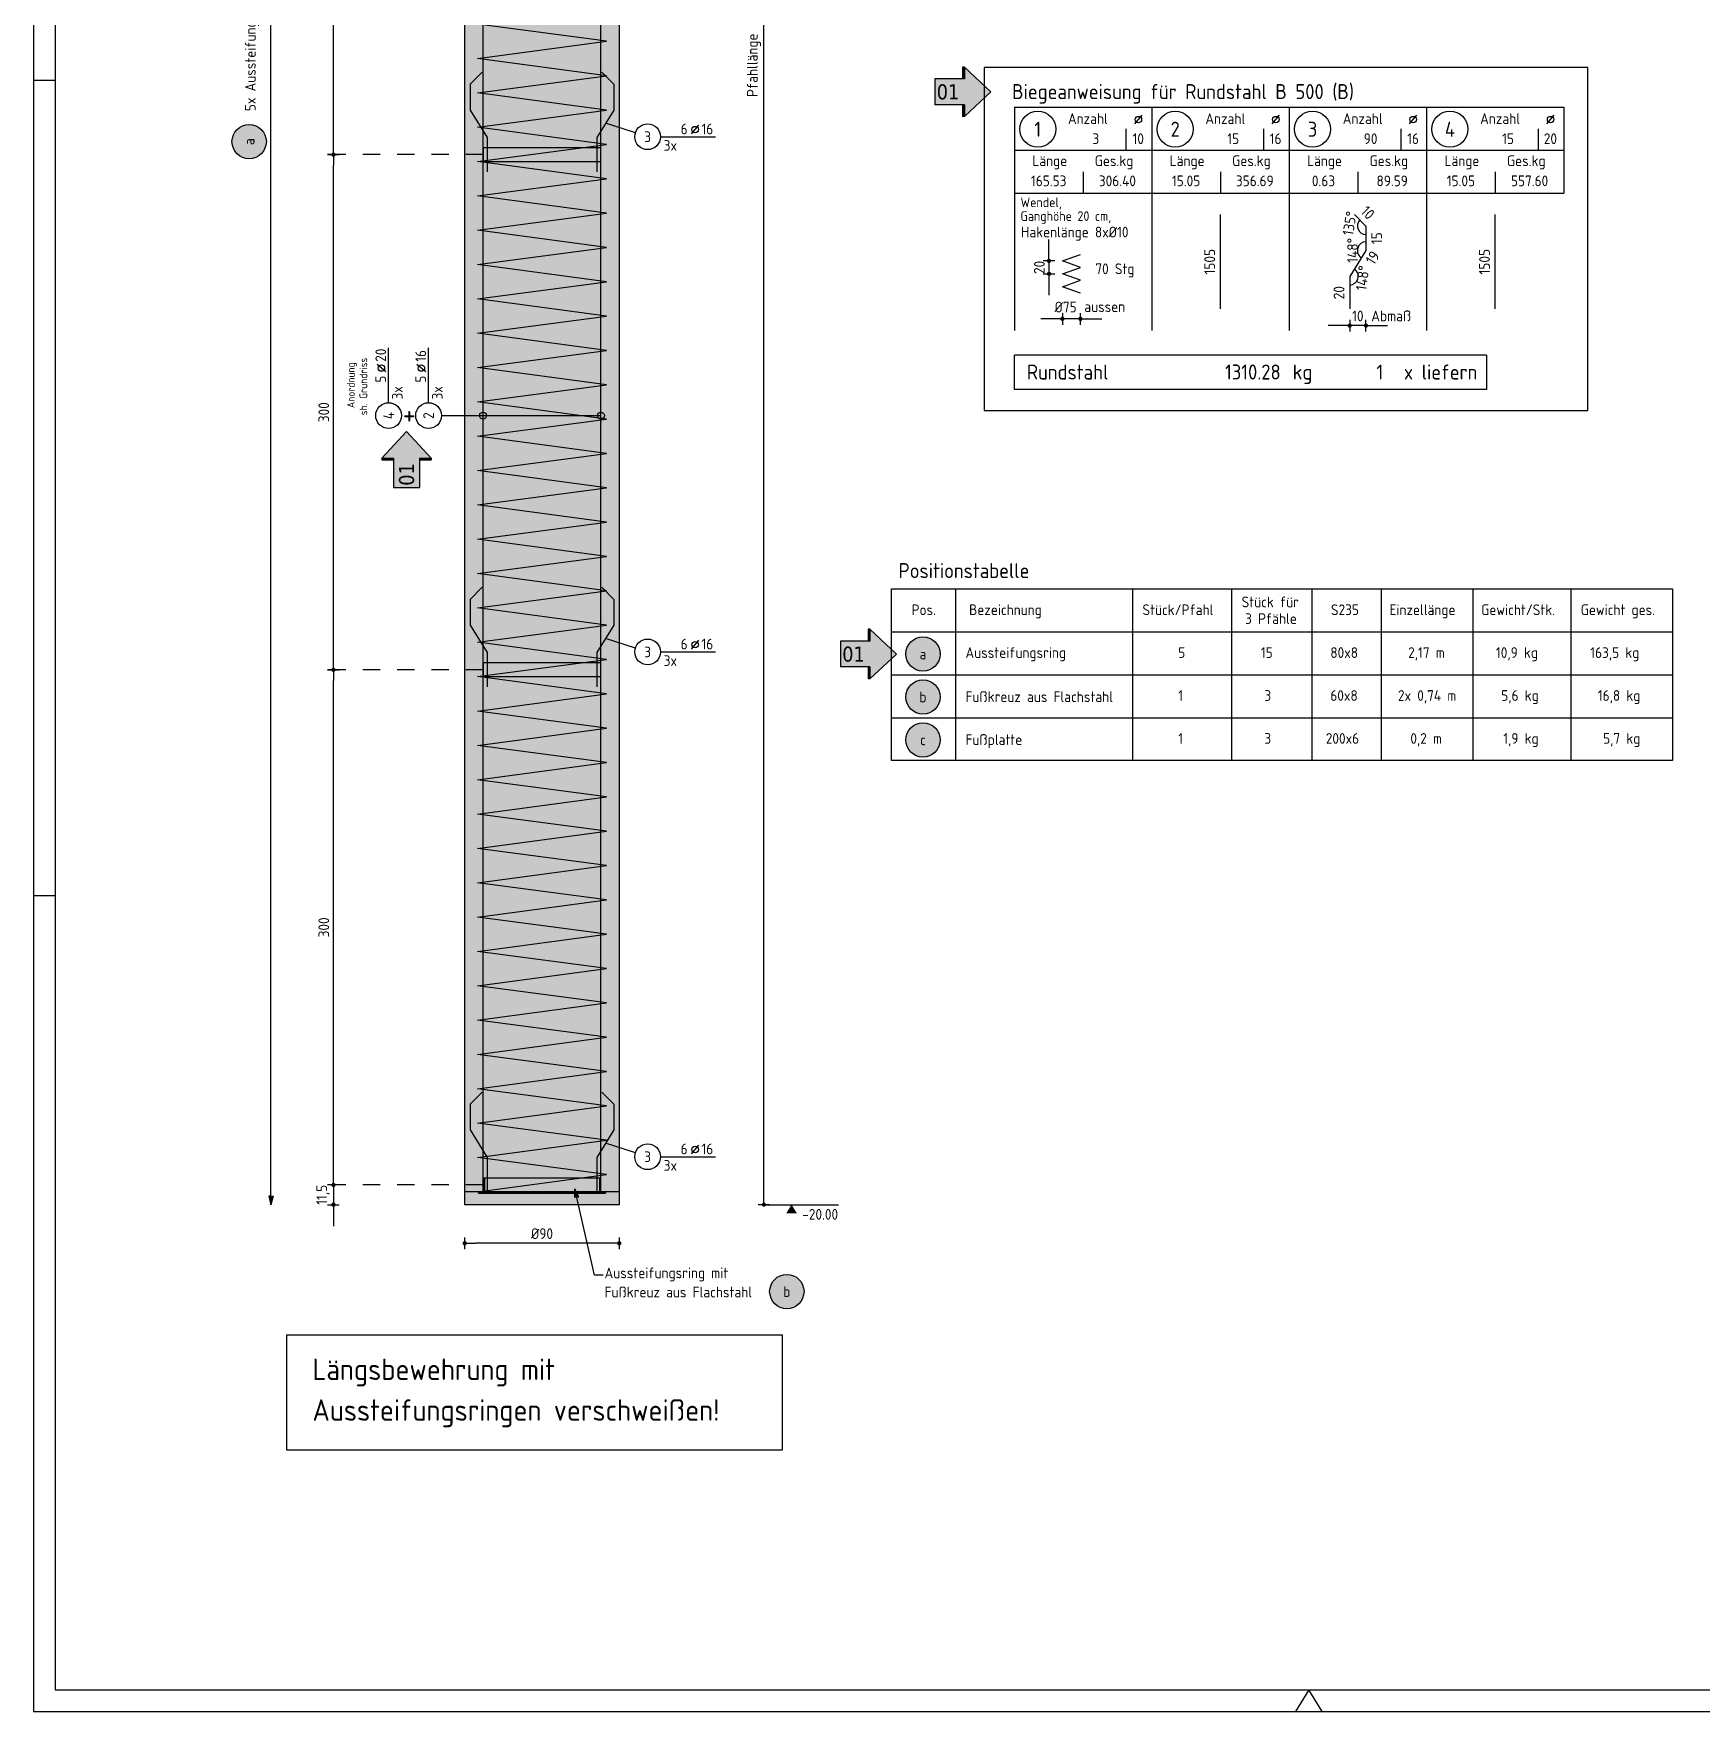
# Model space of a CAD drawing. Extents: x 37.9 to 57.7, y 18.9 to 39.9.
# Drawn here: x 37.91 to 47.62, y 18.9 to 28.67 of the extents above; entities that cross this region are included whole.
import ezdxf
from ezdxf.enums import TextEntityAlignment as Align

# ---------------------------------------------------------------- set-up
doc = ezdxf.new("R2010")
doc.units = 0
doc.header["$LTSCALE"] = 0.25
doc.linetypes.add('AUSGEZOGEN', pattern=[1000.01, 1000, 0.01])
doc.linetypes.add('DASHDOT2', pattern=[0.5, 0.25, -0.125, 0, -0.125])
for name, color, linetype in [('ACHSEN', 7, 'Continuous'), ('BETON', 7, 'Continuous'), ('grau_hell', 7, 'Continuous'), ('grau_mittel', 7, 'Continuous'), ('HILFE', 7, 'Continuous'), ('index', 7, 'Continuous'), ('koten', 7, 'Continuous'), ('MASSE', 7, 'Continuous'), ('OBJEKT', 7, 'Continuous'), ('POS', 7, 'Continuous'), ('RAHMEN', 7, 'Continuous'), ('RND', 7, 'Continuous'), ('RND_BILD', 7, 'Continuous'), ('STAHL', 7, 'Continuous'), ('TEXT', 7, 'Continuous')]:
    doc.layers.add(name, color=color, linetype=linetype)
doc.layers.add('NOPLOT', color=7, linetype='Continuous', plot=False)
doc.styles.add('helv', font='tahoma.ttf')
doc.styles.add('txt', font='isocp.shx')
doc.dimstyles.new('DOT_I', dxfattribs={"dimscale": 0.25, "dimtxt": 0.25, "dimasz": 0.25, "dimexe": 0.1, "dimexo": 0.3, "dimgap": 0.1, "dimtad": 1, "dimdec": 3, "dimzin": 3, "dimtxsty": 'txt', "dimblk": 'DOT', "dimblk1": 'DOT', "dimblk2": 'DOT', "dimsah": 1, "dimcen": 0.1, "dimse1": 1, "dimse2": 1, "dimazin": 0, "dimtfac": 1, "dimtdec": 4, "dimtix": 1, "dimtmove": 2, "dimatfit": 3, "dimfxl": 0, "dimtvp": 1, "dimtolj": 1, "dimtzin": 0, "dimarcsym": 0})

# ---------------------------------------------------------------- blocks, each defined once
blk = doc.blocks.new('DINA1')
at = {"layer": 'RAHMEN'}
for p, q in [((84.1, 0), (84.1, 59.4)), ((0, 0), (84.1, 0))]:
    blk.add_line(p, q, dxfattribs=at)
at = {"layer": 'RAHMEN', "color": 5}
for p, q in [((83.6, 0.5), (83.6, 58.9)), ((2, 0.5), (83.6, 0.5))]:
    blk.add_line(p, q, dxfattribs=at)
at = {"layer": 'RAHMEN', "color": 7, "linetype": 'Continuous'}
for p, q in [((84.1, 30.01), (83.6, 29.7)), ((83.6, 29.7), (84.1, 29.39))]:
    blk.add_line(p, q, dxfattribs=at)
at = {"layer": 'RAHMEN', "color": 7}
for p, q in [((46.1, 0), (46.1, 0.5)), ((65.1, 0.5), (65.1, 0))]:
    blk.add_line(p, q, dxfattribs=at)
blk = doc.blocks.new('DOT')
at = {"layer": 'MASSE', "color": 7, "linetype": 'Continuous'}
for p, q in [((0, 0), (-1, 0)), ((0, 0.54), (0, -0.54))]:
    blk.add_line(p, q, dxfattribs=at)
at = {"layer": 'MASSE', "color": 7, "linetype": 'Continuous', "const_width": 0.2}
blk.add_lwpolyline([(-0.1, 0, 1), (0.1, 0, 1)], format="xyb", close=True, dxfattribs=at)
blk = doc.blocks.new('*D20')
at = {"layer": 'Defpoints', "color": 0, "linetype": 'AUSGEZOGEN', "transparency": 16777216}
for p in [(42.1593, 36.0565), (42.1593, 36.0565), (42.1593, 21.8465)]:
    blk.add_point(p, dxfattribs=at)
at = {"layer": 'MASSE', "color": 0, "linetype": 'AUSGEZOGEN', "lineweight": -2, "transparency": 16777216}
blk.add_line((42.1593, 21.909), (42.1593, 35.994), dxfattribs=at)
at = {"layer": 'MASSE', "color": 0, "linetype": 'AUSGEZOGEN', "lineweight": -2, "transparency": 16777216, "xscale": 0.0625, "yscale": 0.0625, "zscale": 0.0625}
for p, rotation in [((42.1593, 36.0565), 90), ((42.1593, 21.8465), 270)]:
    blk.add_blockref('DOT', p, dxfattribs=dict(at, rotation=rotation))
at = {"layer": 'MASSE', "color": 0, "linetype": 'AUSGEZOGEN', "transparency": 16777216, "insert": (42.103, 28.9515), "char_height": 0.0625, "attachment_point": 5, "rotation": 90, "style": 'txt'}
blk.add_mtext('\\A1;1421', dxfattribs=at)
blk = doc.blocks.new('OKRD_U')
at = {"color": 0, "linetype": 'ByBlock'}
blk.add_solid([(-0.125, -0.202), (0.125, -0.202), (0, 0)], dxfattribs=at)
at = {"color": 0, "linetype": 'ByBlock', "style": 'txt'}
blk.add_attdef('OKRD', (0.25, -0.35), '', height=0.25, dxfattribs=at)
blk = doc.blocks.new('*D21')
at = {"layer": 'Defpoints', "color": 0, "linetype": 'AUSGEZOGEN', "transparency": 16777216}
for p in [(40.4169, 21.6214), (40.4169, 21.6214), (41.3169, 21.6214)]:
    blk.add_point(p, dxfattribs=at)
at = {"layer": 'MASSE', "color": 0, "linetype": 'AUSGEZOGEN', "lineweight": -2, "transparency": 16777216}
blk.add_line((41.2544, 21.6214), (40.4794, 21.6214), dxfattribs=at)
at = {"layer": 'MASSE', "color": 0, "linetype": 'AUSGEZOGEN', "lineweight": -2, "transparency": 16777216, "xscale": 0.0625, "yscale": 0.0625, "zscale": 0.0625, "rotation": 180}
blk.add_blockref('DOT', (40.4169, 21.6214), dxfattribs=at)
at = {"layer": 'MASSE', "color": 0, "linetype": 'AUSGEZOGEN', "lineweight": -2, "transparency": 16777216, "xscale": 0.0625, "yscale": 0.0625, "zscale": 0.0625}
blk.add_blockref('DOT', (41.3169, 21.6214), dxfattribs=at)
at = {"layer": 'MASSE', "color": 0, "linetype": 'AUSGEZOGEN', "transparency": 16777216, "insert": (40.8669, 21.6777), "char_height": 0.0625, "attachment_point": 5, "style": 'txt'}
blk.add_mtext('\\A1;%%C90', dxfattribs=at)
blk = doc.blocks.new('*D22')
at = {"layer": 'Defpoints', "color": 0, "linetype": 'AUSGEZOGEN', "transparency": 16777216}
for p in [(39.6526, 21.9615), (39.6526, 21.8465), (39.6526, 21.8465)]:
    blk.add_point(p, dxfattribs=at)
at = {"layer": 'MASSE', "color": 0, "linetype": 'AUSGEZOGEN', "lineweight": -2, "transparency": 16777216}
for p, q in [((39.6526, 22.024), (39.6526, 22.0865)), ((39.6526, 21.9615), (39.6526, 21.8465)), ((39.6526, 21.784), (39.6526, 21.7215))]:
    blk.add_line(p, q, dxfattribs=at)
at = {"layer": 'MASSE', "color": 0, "linetype": 'AUSGEZOGEN', "lineweight": -2, "transparency": 16777216, "xscale": 0.0625, "yscale": 0.0625, "zscale": 0.0625}
for p, rotation in [((39.6526, 21.9615), 270), ((39.6526, 21.8465), 90)]:
    blk.add_blockref('DOT', p, dxfattribs=dict(at, rotation=rotation))
at = {"layer": 'MASSE', "color": 0, "linetype": 'AUSGEZOGEN', "transparency": 16777216, "insert": (39.5917, 21.904), "char_height": 0.0625, "attachment_point": 5, "rotation": 90, "style": 'txt'}
blk.add_mtext('\\A1;11,5', dxfattribs=at)
blk = doc.blocks.new('*D24')
at = {"layer": 'Defpoints', "color": 0, "linetype": 'AUSGEZOGEN', "transparency": 16777216}
for p in [(39.6526, 24.9615), (39.6526, 24.9615), (39.6526, 21.9615)]:
    blk.add_point(p, dxfattribs=at)
at = {"layer": 'MASSE', "color": 0, "linetype": 'AUSGEZOGEN', "lineweight": -2, "transparency": 16777216}
blk.add_line((39.6526, 22.024), (39.6526, 24.899), dxfattribs=at)
at = {"layer": 'MASSE', "color": 0, "linetype": 'AUSGEZOGEN', "lineweight": -2, "transparency": 16777216, "xscale": 0.0625, "yscale": 0.0625, "zscale": 0.0625}
for p, rotation in [((39.6526, 24.9615), 90), ((39.6526, 21.9615), 270)]:
    blk.add_blockref('DOT', p, dxfattribs=dict(at, rotation=rotation))
at = {"layer": 'MASSE', "color": 0, "linetype": 'AUSGEZOGEN', "transparency": 16777216, "insert": (39.5964, 23.4615), "char_height": 0.0625, "attachment_point": 5, "rotation": 90, "style": 'txt'}
blk.add_mtext('\\A1;300', dxfattribs=at)
blk = doc.blocks.new('*D25')
at = {"layer": 'Defpoints', "color": 0, "linetype": 'AUSGEZOGEN', "transparency": 16777216}
for p in [(39.6526, 27.9615), (39.6526, 27.9615), (39.6526, 24.9615)]:
    blk.add_point(p, dxfattribs=at)
at = {"layer": 'MASSE', "color": 0, "linetype": 'AUSGEZOGEN', "lineweight": -2, "transparency": 16777216}
blk.add_line((39.6526, 25.024), (39.6526, 27.899), dxfattribs=at)
at = {"layer": 'MASSE', "color": 0, "linetype": 'AUSGEZOGEN', "lineweight": -2, "transparency": 16777216, "xscale": 0.0625, "yscale": 0.0625, "zscale": 0.0625}
for p, rotation in [((39.6526, 27.9615), 90), ((39.6526, 24.9615), 270)]:
    blk.add_blockref('DOT', p, dxfattribs=dict(at, rotation=rotation))
at = {"layer": 'MASSE', "color": 0, "linetype": 'AUSGEZOGEN', "transparency": 16777216, "insert": (39.5964, 26.4615), "char_height": 0.0625, "attachment_point": 5, "rotation": 90, "style": 'txt'}
blk.add_mtext('\\A1;300', dxfattribs=at)
blk = doc.blocks.new('*D26')
at = {"layer": 'Defpoints', "color": 0, "linetype": 'AUSGEZOGEN', "transparency": 16777216}
for p in [(39.6526, 30.9615), (39.6526, 30.9615), (39.6526, 27.9615)]:
    blk.add_point(p, dxfattribs=at)
at = {"layer": 'MASSE', "color": 0, "linetype": 'AUSGEZOGEN', "lineweight": -2, "transparency": 16777216}
blk.add_line((39.6526, 28.024), (39.6526, 30.899), dxfattribs=at)
at = {"layer": 'MASSE', "color": 0, "linetype": 'AUSGEZOGEN', "lineweight": -2, "transparency": 16777216, "xscale": 0.0625, "yscale": 0.0625, "zscale": 0.0625}
for p, rotation in [((39.6526, 30.9615), 90), ((39.6526, 27.9615), 270)]:
    blk.add_blockref('DOT', p, dxfattribs=dict(at, rotation=rotation))
at = {"layer": 'MASSE', "color": 0, "linetype": 'AUSGEZOGEN', "transparency": 16777216, "insert": (39.5964, 29.4615), "char_height": 0.0625, "attachment_point": 5, "rotation": 90, "style": 'txt'}
blk.add_mtext('\\A1;300', dxfattribs=at)
blk = doc.blocks.new('Pfeillinie')
at = {"layer": 'TEXT', "linetype": 'Continuous'}
blk.add_hatch(color=7, dxfattribs=at).paths.add_polyline_path([(0, 0), (-0.8, 0.2), (-0.8, 0), (-0.8, -0.2)])
at = {"layer": 'TEXT', "color": 7, "linetype": 'Continuous'}
for p, q in [((-0.8, 0), (-0.8, 0.2)), ((-0.8, 0.2), (0, 0)), ((-0.8, 0), (-0.8, -0.2)), ((-0.8, -0.2), (0, 0))]:
    blk.add_line(p, q, dxfattribs=at)
blk = doc.blocks.new('pos_ausz')
at = {"layer": 'grau_hell', "true_color": 0xfcfcfc}
blk.add_hatch(color=7, dxfattribs=at).paths.add_polyline_path([(-0.4, 0, 1), (0.4, 0, 1)])
at = {"layer": 'POS', "color": 1, "linetype": 'Continuous'}
blk.add_circle((0, 0), 0.4, dxfattribs=at)
at = {"layer": 'POS', "color": 7, "linetype": 'Continuous', "style": 'txt'}
blk.add_attdef('POSNAME', text='', height=0.25, dxfattribs=at).set_placement((0, 0), align=Align.MIDDLE)
blk.add_attdef('POSABM', (0.6, 0.05), '', height=0.25, dxfattribs=at)
blk = doc.blocks.new('RND_LEI')
at = {"layer": 'RND', "color": 7, "linetype": 'Continuous'}
blk.add_line((1.022, 0.066), (1.19, 0.27), dxfattribs=at)
for centre, radius in [((0, 0), 0.3), ((1.106, 0.168), 0.075)]:
    blk.add_circle(centre, radius, dxfattribs=at)
at = {"layer": 'RND', "color": 7, "linetype": 'Continuous', "style": 'txt'}
blk.add_attdef('POSL', text='', height=0.25, dxfattribs=at).set_placement((0, 0), align=Align.MIDDLE)
blk.add_attdef('ANZ', text='', height=0.25, dxfattribs=at).set_placement((0.931, 0.057), align=Align.RIGHT)
for tag, p in [('DUM', (1.253, 0.057)), ('ABSTD', (1.674, 0.057)), ('POSTXT', (0.374, -0.327))]:
    blk.add_attdef(tag, p, '', height=0.25, dxfattribs=at)
blk = doc.blocks.new('RND_LIS2')
at = {"layer": 'RND', "color": 3, "linetype": 'Continuous'}
for p, q in [((0, 0), (0, -5.2)), ((0, 0), (3.2, 0)), ((3.2, 0), (3.2, -2)), ((2.6, -0.503), (2.6, -1)), ((0, -1), (3.2, -1)), ((1.6, -1.503), (1.6, -2)), ((0, -2), (3.2, -2))]:
    blk.add_line(p, q, dxfattribs=at)
at = {"layer": 'RND', "color": 7, "linetype": 'Continuous'}
blk.add_line((2.805, -0.39), (2.973, -0.186), dxfattribs=at)
at = {"layer": 'RND', "color": 1, "linetype": 'Continuous'}
blk.add_circle((0.545, -0.513), 0.42, dxfattribs=at)
at = {"layer": 'RND', "color": 7, "linetype": 'Continuous'}
blk.add_circle((2.889, -0.288), 0.075, dxfattribs=at)
at = {"layer": 'RND', "color": 7, "linetype": 'Continuous', "style": 'txt'}
for s, p in [('Anzahl', (1.249, -0.391)), ('Länge', (0.42, -1.373)), ('Ges.kg', (1.872, -1.373))]:
    blk.add_text(s, height=0.25, dxfattribs=at).set_placement(p)
at = {"layer": 'RND', "color": 1, "linetype": 'Continuous', "style": 'txt'}
blk.add_attdef('POS1', text='', height=0.35, dxfattribs=at).set_placement((0.545, -0.513), align=Align.MIDDLE)
at = {"layer": 'RND', "color": 7, "linetype": 'Continuous', "style": 'txt'}
for tag, p in [('STK1', (1.897, -0.859)), ('DS1', (2.885, -0.859)), ('LANG1', (0.8, -1.841)), ('GEW', (2.4, -1.841))]:
    blk.add_attdef(tag, text='', height=0.25, dxfattribs=at).set_placement(p, align=Align.CENTER)
blk = doc.blocks.new('*D44')
at = {"layer": 'Defpoints', "color": 0, "linetype": 'AUSGEZOGEN', "transparency": 16777216}
for p in [(45.6312, 27.5794), (45.6293, 27.5106), (45.6646, 27.5459), (45.6646, 27.4749)]:
    blk.add_point(p, dxfattribs=at)
at = {"layer": 'RND_BILD', "color": 0, "linetype": 'AUSGEZOGEN', "lineweight": -2, "transparency": 16777216}
blk.add_arc((45.6646, 27.5459), 0.05, 135, 270, dxfattribs=at)
at = {"layer": 'RND_BILD', "color": 0, "linetype": 'AUSGEZOGEN', "transparency": 16777216, "insert": (45.5697, 27.5615), "char_height": 0.0625, "attachment_point": 5, "rotation": 80.70882, "style": 'txt'}
blk.add_mtext('\\A1;135°', dxfattribs=at)
blk = doc.blocks.new('*D45')
at = {"layer": 'Defpoints', "color": 0, "linetype": 'AUSGEZOGEN', "transparency": 16777216}
for p in [(45.6646, 27.4749), (45.6267, 27.4365), (45.6646, 27.4039), (45.6173, 27.3281)]:
    blk.add_point(p, dxfattribs=at)
at = {"layer": 'RND_BILD', "color": 0, "linetype": 'AUSGEZOGEN', "lineweight": -2, "transparency": 16777216}
blk.add_arc((45.6646, 27.4039), 0.05, 90, 237.99462, dxfattribs=at)
at = {"layer": 'RND_BILD', "color": 0, "linetype": 'AUSGEZOGEN', "transparency": 16777216, "insert": (45.5865, 27.4042), "char_height": 0.0625, "attachment_point": 5, "rotation": 89.77434, "style": 'txt'}
blk.add_mtext('\\A1;148°', dxfattribs=at)
blk = doc.blocks.new('*D46')
at = {"layer": 'Defpoints', "color": 0, "linetype": 'AUSGEZOGEN', "transparency": 16777216}
for p in [(45.6173, 27.3281), (45.5699, 27.2523), (45.6079, 27.2198), (45.5699, 27.1576)]:
    blk.add_point(p, dxfattribs=at)
at = {"layer": 'RND_BILD', "color": 0, "linetype": 'AUSGEZOGEN', "lineweight": -2, "transparency": 16777216}
blk.add_arc((45.5699, 27.2523), 0.05, 270, 57.99462, dxfattribs=at)
at = {"layer": 'RND_BILD', "color": 0, "linetype": 'AUSGEZOGEN', "transparency": 16777216, "insert": (45.6447, 27.243), "char_height": 0.0625, "attachment_point": 5, "rotation": 82.8527, "style": 'txt'}
blk.add_mtext('\\A1;148°', dxfattribs=at)
blk = doc.blocks.new('*D47')
at = {"layer": 'Defpoints', "color": 0, "linetype": 'AUSGEZOGEN', "transparency": 16777216}
for p in [(43.897, 27.0051), (43.897, 27.0051), (44.002, 27.0051)]:
    blk.add_point(p, dxfattribs=at)
at = {"layer": 'MASSE', "color": 0, "linetype": 'AUSGEZOGEN', "lineweight": -2, "transparency": 16777216}
for p, q in [((43.8345, 27.0051), (43.772, 27.0051)), ((44.002, 27.0051), (43.897, 27.0051)), ((44.0645, 27.0051), (44.127, 27.0051))]:
    blk.add_line(p, q, dxfattribs=at)
at = {"layer": 'MASSE', "color": 0, "linetype": 'AUSGEZOGEN', "lineweight": -2, "transparency": 16777216, "xscale": 0.0625, "yscale": 0.0625, "zscale": 0.0625}
blk.add_blockref('DOT', (43.897, 27.0051), dxfattribs=at)
at = {"layer": 'MASSE', "color": 0, "linetype": 'AUSGEZOGEN', "lineweight": -2, "transparency": 16777216, "xscale": 0.0625, "yscale": 0.0625, "zscale": 0.0625, "rotation": 180}
blk.add_blockref('DOT', (44.002, 27.0051), dxfattribs=at)
at = {"layer": 'MASSE', "color": 0, "linetype": 'AUSGEZOGEN', "transparency": 16777216, "insert": (43.9157, 27.0738), "char_height": 0.0625, "attachment_point": 5, "style": 'txt'}
blk.add_mtext('\\A1;%%C75', dxfattribs=at)
blk = doc.blocks.new('*D48')
at = {"layer": 'Defpoints', "color": 0, "linetype": 'AUSGEZOGEN', "transparency": 16777216}
for p in [(43.8189, 27.3425), (43.8189, 27.2675), (43.8189, 27.2675)]:
    blk.add_point(p, dxfattribs=at)
at = {"layer": 'MASSE', "color": 0, "linetype": 'AUSGEZOGEN', "lineweight": -2, "transparency": 16777216}
for p, q in [((43.8189, 27.405), (43.8189, 27.4675)), ((43.8189, 27.3425), (43.8189, 27.2675)), ((43.8189, 27.205), (43.8189, 27.1425))]:
    blk.add_line(p, q, dxfattribs=at)
at = {"layer": 'MASSE', "color": 0, "linetype": 'AUSGEZOGEN', "lineweight": -2, "transparency": 16777216, "xscale": 0.0625, "yscale": 0.0625, "zscale": 0.0625}
for p, rotation in [((43.8189, 27.3425), 270), ((43.8189, 27.2675), 90)]:
    blk.add_blockref('DOT', p, dxfattribs=dict(at, rotation=rotation))
at = {"layer": 'MASSE', "color": 0, "linetype": 'AUSGEZOGEN', "transparency": 16777216, "insert": (43.7626, 27.305), "char_height": 0.0625, "attachment_point": 5, "rotation": 90, "style": 'txt'}
blk.add_mtext('\\A1;20', dxfattribs=at)
blk = doc.blocks.new('*D49')
at = {"layer": 'Defpoints', "color": 0, "linetype": 'AUSGEZOGEN', "transparency": 16777216}
for p in [(45.5699, 26.9659), (45.5699, 26.9659), (45.6646, 26.9659)]:
    blk.add_point(p, dxfattribs=at)
at = {"layer": 'MASSE', "color": 0, "linetype": 'AUSGEZOGEN', "lineweight": -2, "transparency": 16777216}
for p, q in [((45.5074, 26.9659), (45.4449, 26.9659)), ((45.6646, 26.9659), (45.5699, 26.9659)), ((45.7271, 26.9659), (45.7896, 26.9659))]:
    blk.add_line(p, q, dxfattribs=at)
at = {"layer": 'MASSE', "color": 0, "linetype": 'AUSGEZOGEN', "lineweight": -2, "transparency": 16777216, "xscale": 0.0625, "yscale": 0.0625, "zscale": 0.0625}
blk.add_blockref('DOT', (45.5699, 26.9659), dxfattribs=at)
at = {"layer": 'MASSE', "color": 0, "linetype": 'AUSGEZOGEN', "lineweight": -2, "transparency": 16777216, "xscale": 0.0625, "yscale": 0.0625, "zscale": 0.0625, "rotation": 180}
blk.add_blockref('DOT', (45.6646, 26.9659), dxfattribs=at)
at = {"layer": 'MASSE', "color": 0, "linetype": 'AUSGEZOGEN', "transparency": 16777216, "insert": (45.6173, 27.0222), "char_height": 0.0625, "attachment_point": 5, "style": 'txt'}
blk.add_mtext('\\A1;10', dxfattribs=at)
blk = doc.blocks.new('hin_ind5')
at = {"layer": 'grau_hell', "linetype": 'AUSGEZOGEN'}
h = blk.add_hatch(color=9, dxfattribs=at)
h.dxf.hatch_style = 2
h.paths.add_polyline_path([(0, 0), (0.619, -0.577), (0.619, -0.3), (1.306, -0.3), (1.306, 0.3), (0.619, 0.3), (0.619, 0.577)])
h.paths.add_polyline_path([(0.34, -0.274), (1.311, -0.274), (1.311, 0.274), (0.34, 0.274)], flags=9)
at = {"layer": 'OBJEKT', "linetype": 'AUSGEZOGEN'}
for points in [[(0.619, 0.3), (0.66, 0.3), (0.66, 0.577), (0.619, 0.577)], [(0.619, -0.577), (0.66, -0.577), (0.66, -0.3), (0.619, -0.3)]]:
    blk.add_hatch(color=1, dxfattribs=at).paths.add_polyline_path(points)
at = {"layer": 'OBJEKT', "color": 1, "linetype": 'AUSGEZOGEN'}
for p, q in [((0, 0), (0.619, 0.577)), ((0.619, 0.577), (0.619, 0.3)), ((0.619, 0.577), (0.66, 0.577)), ((0.66, 0.577), (0.66, 0.3)), ((0, 0), (0.619, -0.577)), ((0.619, 0.3), (1.306, 0.3)), ((1.306, 0.3), (1.306, -0.3)), ((0.619, -0.3), (0.619, -0.577)), ((0.619, -0.3), (1.306, -0.3)), ((0.66, -0.3), (0.66, -0.577))]:
    blk.add_line(p, q, dxfattribs=at)
at = {"layer": 'OBJEKT', "color": 7, "linetype": 'AUSGEZOGEN'}
blk.add_line((0.619, -0.577), (0.66, -0.577), dxfattribs=at)
at = {"layer": 'index', "color": 1, "linetype": 'Continuous', "style": 'helv'}
blk.add_attdef('INDEX', text='', height=0.35, rotation=360, dxfattribs=at).set_placement((1.259, 0), align=Align.MIDDLE_RIGHT)
blk = doc.blocks.new('RND_SUM')
at = {"layer": 'RND', "color": 5, "linetype": 'Continuous'}
for p, q in [((0, 0), (0, 0.8)), ((11, 0.8), (0, 0.8)), ((11, 0.8), (11, 0)), ((11, 0), (0, 0))]:
    blk.add_line(p, q, dxfattribs=at)
at = {"layer": 'RND', "color": 1, "linetype": 'Continuous', "style": 'txt'}
for s, p in [('Rundstahl', (0.292, 0.235)), ('kg', (6.483, 0.235))]:
    blk.add_text(s, height=0.35, dxfattribs=at).set_placement(p)
blk.add_text('x liefern', height=0.35, dxfattribs=at).set_placement((10.784, 0.235), align=Align.RIGHT)
for tag, p in [('RND-S', (6.203, 0.235)), ('RND-Z', (8.59, 0.235))]:
    blk.add_attdef(tag, text='', height=0.35, dxfattribs=at).set_placement(p, align=Align.RIGHT)

msp = doc.modelspace()

# ---------------------------------------------------------------- hatches: boundary and pattern name
at = {"layer": 'grau_mittel'}
h = msp.add_hatch(color=61, dxfattribs=at)
h.paths.add_polyline_path([(41.3169, 36.1065), (41.3169, 36.6565), (40.4169, 36.6565), (40.4169, 36.1065)])
h.paths.add_polyline_path([(40.4169, 21.8465), (41.3169, 21.8465), (41.3169, 36.1065), (40.4169, 36.1065)])

# ---------------------------------------------------------------- linework, layer by layer
at = {"layer": 'ACHSEN', "color": 102, "linetype": 'DASHDOT2'}
for p, q in [((40.5239, 27.9615), (39.6526, 27.9615)), ((40.5239, 24.9615), (39.6526, 24.9615)), ((40.5239, 21.9615), (39.6526, 21.9615))]:
    msp.add_line(p, q, dxfattribs=at)
at = {"layer": 'BETON', "color": 6, "linetype": 'AUSGEZOGEN'}
for p, q in [((40.4169, 21.8465), (40.4169, 36.6565)), ((41.3169, 36.6565), (41.3169, 21.8465)), ((41.3169, 21.8465), (40.4169, 21.8465))]:
    msp.add_line(p, q, dxfattribs=at)
at = {"layer": 'HILFE', "color": 102, "linetype": 'AUSGEZOGEN'}
for p, q in [((43.2748, 25.4324), (43.2748, 24.4324)), ((44.3049, 25.4324), (44.3049, 24.4324)), ((44.8824, 25.4324), (44.8824, 24.4324)), ((45.3496, 25.4324), (45.3496, 24.4324)), ((45.7528, 25.4324), (45.7528, 24.4324)), ((46.287, 25.4324), (46.287, 24.4324)), ((46.8569, 25.4324), (46.8569, 24.4324)), ((42.9028, 25.1824), (47.4497, 25.1824)), ((42.9028, 24.9324), (47.4497, 24.9324)), ((42.9028, 24.6824), (47.4497, 24.6824)), ((41.1732, 21.4368), (41.0586, 21.939)), ((42.1593, 21.8465), (42.5928, 21.8465)), ((41.2237, 21.4368), (41.1732, 21.4368))]:
    msp.add_line(p, q, dxfattribs=at)
msp.add_lwpolyline([(42.9028, 25.4324), (47.4497, 25.4324), (47.4497, 24.4324), (42.9028, 24.4324)], close=True, dxfattribs=at)
at = {"layer": 'NOPLOT', "color": 191, "linetype": 'Continuous'}
msp.add_line((41.3169, 21.9215), (40.4169, 21.9215), dxfattribs=at)
at = {"layer": 'POS', "color": 1, "linetype": 'AUSGEZOGEN'}
for centre in [(39.1619, 28.0373), (43.085, 25.0534), (43.085, 24.8034), (43.085, 24.5534), (42.2925, 21.3406)]:
    msp.add_circle(centre, 0.1, dxfattribs=at)
at = {"layer": 'RND', "color": 102, "linetype": 'AUSGEZOGEN'}
for p, q in [((41.4105, 28.0882), (41.2375, 28.1441)), ((40.2816, 26.4419), (41.2099, 26.4419)), ((41.4105, 25.0882), (41.2375, 25.1441)), ((41.4105, 22.1482), (41.2375, 22.2041))]:
    msp.add_line(p, q, dxfattribs=at)
at = {"layer": 'RND', "color": 7, "linetype": 'AUSGEZOGEN'}
for p, q in [((41.557, 28.0657), (41.877, 28.0657)), ((39.9738, 26.5169), (39.9738, 26.8369)), ((40.2066, 26.5169), (40.2066, 26.8369)), ((41.557, 25.0657), (41.877, 25.0657)), ((41.557, 22.1257), (41.877, 22.1257))]:
    msp.add_line(p, q, dxfattribs=at)
at = {"layer": 'RND', "color": 1, "linetype": 'AUSGEZOGEN'}
for p, q in [((43.897, 27.3425), (44.002, 27.38)), ((44.002, 27.305), (43.897, 27.3425)), ((43.897, 27.2675), (44.002, 27.305)), ((44.002, 27.23), (43.897, 27.2675)), ((43.897, 27.1925), (44.002, 27.23)), ((44.002, 27.155), (43.897, 27.1925))]:
    msp.add_line(p, q, dxfattribs=at)
for points in [[(40.5239, 21.9215), (40.5239, 36.9715)], [(41.2099, 21.9215), (41.2099, 36.9715)], [(40.4919, 21.9215), (41.2419, 22.0215), (40.4919, 22.1215), (41.2419, 22.2215), (40.4919, 22.3215), (41.2419, 22.4215), (40.4919, 22.5215), (41.2419, 22.6215), (40.4919, 22.7215), (41.2419, 22.8215), (40.4919, 22.9215), (41.2419, 23.0215), (40.4919, 23.1215), (41.2419, 23.2215), (40.4919, 23.3215), (41.2419, 23.4215), (40.4919, 23.5215), (41.2419, 23.6215), (40.4919, 23.7215), (41.2419, 23.8215), (40.4919, 23.9215), (41.2419, 24.0215), (40.4919, 24.1215), (41.2419, 24.2215), (40.4919, 24.3215), (41.2419, 24.4215), (40.4919, 24.5215), (41.2419, 24.6215), (40.4919, 24.7215), (41.2419, 24.8215), (40.4919, 24.9215), (41.2419, 25.0215), (40.4919, 25.1215), (41.2419, 25.2215), (40.4919, 25.3215), (41.2419, 25.4215), (40.4919, 25.5215), (41.2419, 25.6215), (40.4919, 25.7215), (41.2419, 25.8215), (40.4919, 25.9215), (41.2419, 26.0215), (40.4919, 26.1215), (41.2419, 26.2215), (40.4919, 26.3215), (41.2419, 26.4215), (40.4919, 26.5215), (41.2419, 26.6215), (40.4919, 26.7215), (41.2419, 26.8215), (40.4919, 26.9215), (41.2419, 27.0215), (40.4919, 27.1215), (41.2419, 27.2215), (40.4919, 27.3215), (41.2419, 27.4215), (40.4919, 27.5215), (41.2419, 27.6215), (40.4919, 27.7215), (41.2419, 27.8215), (40.4919, 27.9215), (41.2419, 28.0215), (40.4919, 28.1215), (41.2419, 28.2215), (40.4919, 28.3215), (41.2419, 28.4215), (40.4919, 28.5215), (41.2419, 28.6215), (40.4919, 28.7215)], [(40.5186, 28.4422), (40.4479, 28.3715), (40.4479, 28.2215), (40.5479, 28.0615), (40.5479, 27.8615)], [(41.2152, 28.4422), (41.2859, 28.3715), (41.2859, 28.2215), (41.1859, 28.0615), (41.1859, 27.8615)], [(40.5186, 25.4422), (40.4479, 25.3715), (40.4479, 25.2215), (40.5479, 25.0615), (40.5479, 24.8615)], [(41.2152, 25.4422), (41.2859, 25.3715), (41.2859, 25.2215), (41.1859, 25.0615), (41.1859, 24.8615)], [(40.5186, 22.5022), (40.4479, 22.4315), (40.4479, 22.2815), (40.5479, 22.1215), (40.5479, 21.9215)], [(41.2152, 22.5022), (41.2859, 22.4315), (41.2859, 22.2815), (41.1859, 22.1215), (41.1859, 21.9215)]]:
    msp.add_lwpolyline(points, dxfattribs=at)
at = {"layer": 'RND', "color": 102, "linetype": 'AUSGEZOGEN'}
msp.add_lwpolyline([(39.2887, 21.8465), (39.2887, 36.0565)], dxfattribs=at)
at = {"layer": 'RND', "color": 7, "linetype": 'AUSGEZOGEN'}
for centre in [(40.5239, 26.4419), (41.2099, 26.4419)]:
    msp.add_circle(centre, 0.02, dxfattribs=at)
at = {"layer": 'RND_BILD', "color": 1, "linetype": 'AUSGEZOGEN'}
for points in [[(44.8173, 27.0629), (44.8173, 27.6129)], [(45.5977, 27.6129), (45.6646, 27.5459), (45.6646, 27.4039), (45.5699, 27.2523), (45.5699, 27.0629)], [(46.4173, 27.0629), (46.4173, 27.6129)]]:
    msp.add_lwpolyline(points, dxfattribs=at)
at = {"layer": 'STAHL', "color": 102, "linetype": 'AUSGEZOGEN'}
for p, q in [((40.5319, 22.0015), (40.5319, 21.9215)), ((41.2019, 22.0015), (41.2019, 21.9215)), ((40.4969, 21.9215), (40.4969, 21.9135)), ((40.4969, 21.9215), (41.2369, 21.9215)), ((40.4969, 21.9135), (41.2369, 21.9135)), ((41.2369, 21.9215), (41.2369, 21.9135))]:
    msp.add_line(p, q, dxfattribs=at)
for points in [[(40.5239, 27.9215), (41.2099, 27.9215), (41.2099, 28.0015), (40.5239, 28.0015)], [(40.5239, 24.9215), (41.2099, 24.9215), (41.2099, 25.0015), (40.5239, 25.0015)], [(40.5239, 21.9215), (41.2099, 21.9215), (41.2099, 22.0015), (40.5239, 22.0015)]]:
    msp.add_lwpolyline(points, close=True, dxfattribs=at)
at = {"layer": 'TEXT', "color": 1, "linetype": 'AUSGEZOGEN'}
msp.add_lwpolyline([(43.4408, 26.4706), (46.9555, 26.4706), (46.9555, 28.4698), (43.4408, 28.4698)], close=True, dxfattribs=at)
at = {"layer": 'TEXT', "color": 6, "linetype": 'AUSGEZOGEN'}
msp.add_lwpolyline([(39.3802, 20.418), (42.268, 20.418), (42.268, 21.0861), (39.3802, 21.0861)], close=True, dxfattribs=at)

# ---------------------------------------------------------------- block references
at = {"layer": 'index', "color": 191, "linetype": 'AUSGEZOGEN'}
ref = msp.add_blockref('hin_ind5', (43.481, 28.3274), dxfattribs=dict(at, xscale=-0.2499999999999992, yscale=0.2499999999999994, zscale=0.2499999999999994, rotation=359.9761684044309))
ref.add_attrib('INDEX', '01', dxfattribs={"color": 1, "linetype": 'Continuous', "height": 0.0875, "rotation": 359.97617, "style": 'helv'}).set_placement((43.2967, 28.3274), align=Align.MIDDLE_RIGHT)
ref = msp.add_blockref('hin_ind5', (40.0782, 26.349), dxfattribs=dict(at, xscale=-0.2499999999999991, yscale=0.2499999999999994, zscale=0.2499999999999994, rotation=89.9761684044308))
ref.add_attrib('INDEX', '01', dxfattribs={"color": 1, "linetype": 'Continuous', "height": 0.0875, "rotation": 89.97617, "style": 'helv'}).set_placement((40.0782, 26.1648), align=Align.MIDDLE_RIGHT)
ref = msp.add_blockref('hin_ind5', (42.9307, 25.0529), dxfattribs=dict(at, xscale=-0.2499999999999991, yscale=0.2499999999999994, zscale=0.2499999999999994, rotation=359.9761684044309))
ref.add_attrib('INDEX', '01', dxfattribs={"color": 1, "linetype": 'Continuous', "height": 0.0875, "rotation": 359.97617, "style": 'helv'}).set_placement((42.7465, 25.0529), align=Align.MIDDLE_RIGHT)
at = {"layer": 'koten', "color": 7, "linetype": 'AUSGEZOGEN', "xscale": 0.25, "yscale": 0.25, "zscale": 0.25}
msp.add_blockref('OKRD_U', (42.32, 21.8465), dxfattribs=at).add_auto_attribs({'OKRD': '-20.00'})
at = {"layer": 'POS', "color": 7, "linetype": 'AUSGEZOGEN', "xscale": 0.25, "yscale": 0.25, "zscale": 0.25, "rotation": 90}
msp.add_blockref('pos_ausz', (39.1619, 28.0373), dxfattribs=at).add_auto_attribs({'POSNAME': 'a'})
at = {"layer": 'POS', "color": 7, "linetype": 'AUSGEZOGEN', "xscale": 0.25, "yscale": 0.25, "zscale": 0.25}
for p, values in [((43.085, 25.0534), {'POSNAME': 'a'}), ((43.085, 24.8034), {'POSNAME': 'b'}), ((43.085, 24.5534), {'POSNAME': 'c'}), ((42.2925, 21.3406), {'POSNAME': 'b'})]:
    msp.add_blockref('pos_ausz', p, dxfattribs=at).add_auto_attribs(values)
at = {"layer": 'RAHMEN', "xscale": 0.25, "yscale": 0.25, "zscale": 0.25, "rotation": 270}
msp.add_blockref('DINA1', (37.9065, 39.9202), dxfattribs=at)
at = {"layer": 'RND', "color": 7, "linetype": 'AUSGEZOGEN', "xscale": 0.25, "yscale": 0.25, "zscale": 0.25}
for p in [(41.482, 28.0657), (41.482, 25.0657), (41.482, 22.1257)]:
    msp.add_blockref('RND_LEI', p, dxfattribs=at).add_auto_attribs({'POSL': '3', 'DUM': '16', 'ANZ': '6', 'POSTXT': '3x'})
at = {"layer": 'RND', "color": 7, "linetype": 'AUSGEZOGEN', "xscale": 0.25, "yscale": 0.25, "zscale": 0.25, "rotation": 90}
for p, values in [((39.9738, 26.4419), {'POSL': '4', 'DUM': '20', 'ANZ': '5', 'POSTXT': '3x'}), ((40.2066, 26.4419), {'POSL': '2', 'DUM': '16', 'ANZ': '5', 'POSTXT': '3x'})]:
    msp.add_blockref('RND_LEI', p, dxfattribs=at).add_auto_attribs(values)
at = {"layer": 'RND', "color": 102, "linetype": 'AUSGEZOGEN', "xscale": 0.0625, "yscale": 0.0625, "zscale": 0.0625}
for p, rotation in [((39.2887, 21.8465), 270), ((41.0586, 21.939), 102.8497834307456)]:
    msp.add_blockref('Pfeillinie', p, dxfattribs=dict(at, rotation=rotation))
at = {"layer": 'RND_BILD', "color": 6, "linetype": 'AUSGEZOGEN', "xscale": 0.25, "yscale": 0.25, "zscale": 0.25}
msp.add_blockref('RND_LIS2', (43.6173, 28.2379), dxfattribs=at).add_auto_attribs({'POS1': '1', 'STK1': '3', 'DS1': '10', 'LANG1': '165.53', 'GEW': '306.40'})
at = {"layer": 'RND_BILD', "color": 7, "linetype": 'AUSGEZOGEN', "xscale": 0.25, "yscale": 0.25, "zscale": 0.25}
for name, p, values in [('RND_LIS2', (44.4173, 28.2379), {'POS1': '2', 'STK1': '15', 'DS1': '16', 'LANG1': '15.05', 'GEW': '356.69'}), ('RND_LIS2', (45.2173, 28.2379), {'POS1': '3', 'STK1': '90', 'DS1': '16', 'LANG1': '0.63', 'GEW': '89.59'}), ('RND_LIS2', (46.0173, 28.2379), {'POS1': '4', 'STK1': '15', 'DS1': '20', 'LANG1': '15.05', 'GEW': '557.60'}), ('RND_SUM', (43.6173, 26.5931), {'RND-S': '1310.28', 'RND-Z': '1'})]:
    msp.add_blockref(name, p, dxfattribs=at).add_auto_attribs(values)

# ---------------------------------------------------------------- texts
at = {"layer": 'RND', "color": 7, "linetype": 'AUSGEZOGEN', "style": 'txt'}
for s, p in [('Wendel, ', (43.653, 27.6559)), ('Ganghöhe 20 cm,', (43.653, 27.5757))]:
    msp.add_text(s, height=0.05625, dxfattribs=at).set_placement(p)
at = {"layer": 'RND_BILD', "color": 7, "linetype": 'AUSGEZOGEN', "style": 'txt'}
for s, rotation, p in [('10', 315, (45.6754, 27.6236)), ('15', 90, (45.7271, 27.4749)), ('1505', 90, (44.7548, 27.3379)), ('19', 57.99462, (45.7034, 27.3612)), ('1505', 90, (46.3548, 27.3379)), ('20', 90, (45.5074, 27.1576))]:
    msp.add_text(s, height=0.063, rotation=rotation, dxfattribs=at).set_placement(p, align=Align.MIDDLE)
for s, p in [('Hakenlänge 8x%%C10', (43.6563, 27.4795)), ('70 Stg', (44.0889, 27.2655))]:
    msp.add_text(s, height=0.0625, dxfattribs=at).set_placement(p)
at = {"layer": 'TEXT', "color": 7, "linetype": 'DASHDOT2', "style": 'txt'}
msp.add_text('5x Aussteifungsring innen', height=0.0625, rotation=90, dxfattribs=at).set_placement((39.2001, 28.2148))
at = {"layer": 'TEXT', "color": 7, "linetype": 'AUSGEZOGEN', "style": 'txt'}
msp.add_text('Pfahllänge', height=0.0625, rotation=90, dxfattribs=at).set_placement((42.1228, 28.2974))
at = {"layer": 'TEXT', "color": 1, "linetype": 'AUSGEZOGEN', "style": 'txt'}
for s, p in [('Biegeanweisung für Rundstahl B 500 (B)', (43.604, 28.2851)), ('Positionstabelle', (42.9433, 25.4955))]:
    msp.add_text(s, height=0.0875, dxfattribs=at).set_placement(p)
at = {"layer": 'TEXT', "color": 7, "linetype": 'AUSGEZOGEN', "style": 'txt'}
for s, p in [('aussen', (44.0245, 27.0452)), ('Abmaß', (45.6956, 26.9911)), ('Pos.', (43.0189, 25.2799)), ('Bezeichnung', (43.3537, 25.2799)), ('Stück/Pfahl', (44.3632, 25.2798)), ('Stück für', (44.9407, 25.3255)), ('S235', (45.4605, 25.2798)), ('Einzellänge', (45.8018, 25.2798)), ('Gewicht/Stk.', (46.3354, 25.2798)), ('Gewicht ges.', (46.9151, 25.2798)), ('3 Pfähle', (44.9609, 25.2283)), ('Aussteifungsring', (43.3328, 25.0304)), ('5', (44.5715, 25.0304)), ('15', (45.0526, 25.0304)), ('80x8', (45.457, 25.0304)), ('2,17 m', (45.9103, 25.0304)), ('10,9 kg', (46.4214, 25.0304)), ('163,5 kg', (46.9705, 25.0304)), ('Fußkreuz aus Flachstahl', (43.3327, 24.7738)), ('1', (44.5715, 24.7804)), ('3', (45.0731, 24.7804)), ('60x8', (45.4569, 24.7804)), ('2x 0,74 m', (45.8509, 24.7804)), ('5,6 kg', (46.4523, 24.7804)), ('16,8 kg', (47.0144, 24.7804)), ('Fußplatte', (43.3327, 24.5238)), ('1', (44.5715, 24.5304)), ('3', (45.0731, 24.5304)), ('200x6', (45.4306, 24.5304)), ('0,2 m', (45.9231, 24.5304)), ('1,9 kg', (46.4638, 24.5304)), ('5,7 kg', (47.0454, 24.5304)), ('Aussteifungsring mit', (41.2313, 21.418)), ('Fußkreuz aus Flachstahl', (41.2313, 21.3064))]:
    msp.add_text(s, height=0.0625, dxfattribs=at).set_placement(p)
at = {"layer": 'TEXT', "color": 102, "linetype": 'AUSGEZOGEN', "style": 'txt'}
for s, p in [('sh. Grundriss', (39.8494, 26.4444)), ('Anordnung', (39.7768, 26.4858))]:
    msp.add_text(s, height=0.045, rotation=90, dxfattribs=at).set_placement(p)
at = {"layer": 'TEXT', "color": 6, "linetype": 'AUSGEZOGEN', "style": 'txt'}
msp.add_text('+', height=0.125, rotation=180, dxfattribs=at).set_placement((40.1323, 26.4873))
for s, p in [('Längsbewehrung mit ', (39.5307, 20.8254)), ('Aussteifungsringen verschweißen!', (39.5307, 20.5879))]:
    msp.add_text(s, height=0.125, dxfattribs=at).set_placement(p)

# ---------------------------------------------------------------- dimensions: what is measured, and where the dimension line sits
at = {"layer": 'MASSE', "color": 7, "linetype": 'AUSGEZOGEN'}
for base, p1, p2, override, picture, middle in [((42.1593, 36.0565), (42.1593, 21.8465), (42.1593, 36.0565), {"dimscale": 0.25, "dimdec": 0, "dimlfac": 100}, '*D20', (42.103, 28.9515)), ((39.6526, 30.9615), (39.6526, 27.9615), (39.6526, 30.9615), {"dimdec": 0, "dimlfac": 100}, '*D26', (39.5964, 29.4615)), ((39.6526, 27.9615), (39.6526, 24.9615), (39.6526, 27.9615), {"dimdec": 0, "dimlfac": 100}, '*D25', (39.5964, 26.4615)), ((39.6526, 24.9615), (39.6526, 21.9615), (39.6526, 24.9615), {"dimdec": 0, "dimlfac": 100}, '*D24', (39.5964, 23.4615)), ((39.6526, 21.8465), (39.6526, 21.9615), (39.6526, 21.8465), {"dimscale": 0.25, "dimdec": 1, "dimlfac": 100}, '*D22', (39.5917, 21.904))]:
    dim = msp.add_linear_dim(base=base, p1=p1, p2=p2, angle=90, dimstyle='DOT_I', override=override, dxfattribs=at)
    dim.commit()
    dim.dimension.update_dxf_attribs({"geometry": picture, "text_midpoint": middle})
dim = msp.add_linear_dim(base=(43.8189, 27.2675), p1=(43.8189, 27.3425), p2=(43.8189, 27.2675), angle=90, text='20', dimstyle='DOT_I', override={"dimdec": 0, "dimlfac": 100}, dxfattribs=at)
dim.commit()
dim.dimension.update_dxf_attribs({"geometry": '*D48', "text_midpoint": (43.7626, 27.305)})
dim = msp.add_linear_dim(base=(43.897, 27.0051), p1=(44.002, 27.0051), p2=(43.897, 27.0051), text='%%C75', dimstyle='DOT_I', override={"dimdec": 0, "dimlfac": 100}, dxfattribs=at)
dim.commit()
dim.dimension.update_dxf_attribs({"geometry": '*D47', "text_midpoint": (43.9157, 27.0738), "dimtype": 160})
for base, p1, p2, text, override, picture, middle in [((45.5699, 26.9659), (45.6646, 26.9659), (45.5699, 26.9659), '10', {"dimdec": 1, "dimlfac": 100}, '*D49', (45.6173, 27.0222)), ((40.4169, 21.6214), (41.3169, 21.6214), (40.4169, 21.6214), '%%C<>', {"dimscale": 0.25, "dimdec": 0, "dimlfac": 100}, '*D21', (40.8669, 21.6777))]:
    dim = msp.add_linear_dim(base=base, p1=p1, p2=p2, text=text, dimstyle='DOT_I', override=override, dxfattribs=at)
    dim.commit()
    dim.dimension.update_dxf_attribs({"geometry": picture, "text_midpoint": middle})
at = {"layer": 'RND_BILD', "color": 7, "linetype": 'AUSGEZOGEN'}
for base, center, p1, p2, picture, middle in [((45.6293, 27.5106), (45.6646, 27.5459), (45.6646, 27.4749), (45.6312, 27.5794), '*D44', (45.5697, 27.5615)), ((45.6267, 27.4365), (45.6646, 27.4039), (45.6173, 27.3281), (45.6646, 27.4749), '*D45', (45.5865, 27.4042)), ((45.6079, 27.2198), (45.5699, 27.2523), (45.5699, 27.1576), (45.6173, 27.3281), '*D46', (45.6447, 27.243))]:
    dim = msp.add_angular_dim_3p(base=base, center=center, p1=p1, p2=p2, dimstyle='DOT_I', override={"dimdec": 1, "dimrnd": 0.0005, "dimadec": 0}, dxfattribs=at)
    dim.commit()
    dim.dimension.update_dxf_attribs({"geometry": picture, "text_midpoint": middle, "dimtype": 165})

doc.saveas('drawing.dxf')
